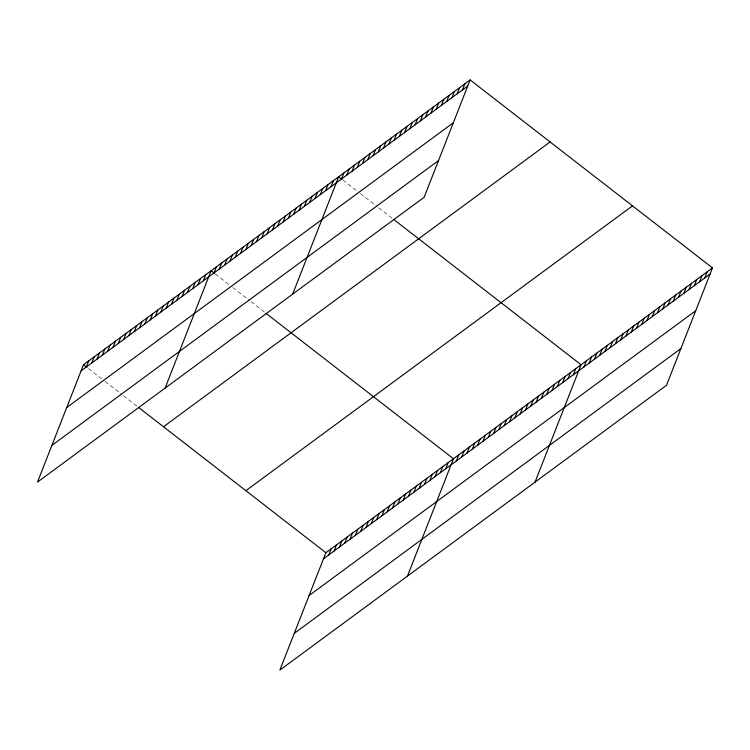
<?xml version="1.0" encoding="UTF-8"?>
<svg xmlns="http://www.w3.org/2000/svg" width="750" height="750" viewBox="0 0 750 750"><rect width="100%" height="100%" fill="white"/><g stroke="black" fill="none" stroke-linecap="round" stroke-linejoin="round"><path stroke-width="0.56" stroke-dasharray="3.75 2.81" d="M342.834 179.981L357 190.969M360.338 193.556L376.997 206.475M378.666 207.769L391.997 218.109M215.25 273.966L229.416 284.953M232.744 287.541L249.413 300.459M251.081 301.753L264.403 312.094M88.5 368.597L101.831 378.938M105.159 381.525L121.828 394.444M123.487 395.738L136.819 406.078"/><path stroke-width="1.12" d="M470.128 79.922L83.494 364.725L37.5 482.091L424.125 197.287L470.128 79.922L712.5 267.909L666.506 385.275L279.872 670.078L325.875 552.712L712.5 267.909M86.419 366.919L88.819 360.806M91.734 363L94.134 356.887M97.05 359.081L99.45 352.969M102.366 355.172L104.766 349.059M107.681 351.253L110.081 345.141M112.997 347.334L115.397 341.222M118.312 343.425L120.712 337.312M123.628 339.506L126.028 333.394M128.944 335.587L131.344 329.475M134.269 331.669L136.659 325.556M139.584 327.759L141.975 321.647M144.9 323.841L147.291 317.728M150.216 319.922L152.606 313.809M155.531 316.012L157.922 309.9M160.847 312.094L163.238 305.981M166.163 308.175L168.553 302.062M171.478 304.256L173.869 298.153M176.794 300.347L179.184 294.234M182.109 296.428L184.5 290.316M187.425 292.509L189.825 286.397M192.741 288.6L195.141 282.488M198.056 284.681L200.456 278.569M203.372 280.763L205.772 274.65M165.084 388.106L211.088 270.741L214.416 273.319M214.003 272.934L216.403 266.822M219.319 269.016L221.719 262.903M224.634 265.097L227.034 258.984M229.95 261.188L232.35 255.075M235.275 257.269L237.666 251.156M240.591 253.35L242.981 247.238M245.906 249.441L248.297 243.328M251.222 245.522L253.612 239.409M256.537 241.603L258.928 235.491M261.853 237.684L264.244 231.572M267.169 233.775L269.559 227.662M272.484 229.856L274.875 223.744M277.8 225.938L280.191 219.825M283.116 222.028L285.506 215.916M288.431 218.109L290.831 211.997M293.747 214.191L296.147 208.078M299.062 210.272L301.462 204.159M304.378 206.363L306.778 200.25M309.694 202.444L312.094 196.331M315.009 198.525L317.409 192.413M320.325 194.616L322.725 188.503M325.641 190.697L328.041 184.584M330.956 186.778L333.356 180.666M292.678 294.122L338.672 176.747L342 179.334M341.531 178.987L343.931 172.875M346.791 175.116L349.191 169.003M352.05 171.244L354.45 165.131M357.309 167.372L359.7 161.259M362.569 163.5L364.959 157.387M367.828 159.619L370.219 153.516M373.087 155.747L375.478 149.634M378.337 151.875L380.738 145.762M383.597 148.003L385.997 141.891M388.856 144.131L391.256 138.019M394.116 140.259L396.516 134.147M399.375 136.387L401.766 130.275M404.634 132.506L407.025 126.394M409.894 128.634L412.284 122.522M415.144 124.763L417.544 118.65M420.403 120.891L422.803 114.778M425.663 117.019L428.062 110.906M430.922 113.147L433.322 107.034M436.181 109.266L438.572 103.163M441.441 105.394L443.831 99.281M446.7 101.522L449.091 95.409M451.959 97.65L454.35 91.537M457.209 93.778L459.609 87.666M462.469 89.906L464.869 83.794M328.791 554.906L331.191 548.794M334.106 550.988L336.506 544.875M339.422 547.069L341.822 540.956M344.747 543.159L347.137 537.047M350.062 539.241L352.453 533.128M355.378 535.322L357.769 529.209M360.694 531.413L363.084 525.3M366.009 527.494L368.4 521.381M371.325 523.575L373.716 517.463M376.641 519.656L379.031 513.544M381.956 515.747L384.347 509.634M387.272 511.828L389.662 505.716M392.587 507.909L394.988 501.797M397.903 504L400.303 497.888M403.219 500.081L405.619 493.969M408.534 496.163L410.934 490.05M413.85 492.244L416.25 486.131M419.166 488.334L421.566 482.222M424.481 484.416L426.881 478.303M429.797 480.497L432.197 474.384M435.113 476.588L437.512 470.475M440.428 472.669L442.828 466.556M445.753 468.75L448.144 462.638M407.466 576.094L453.459 458.719L266.072 313.387M456.384 460.922L458.775 454.809M461.7 457.003L464.091 450.891M467.016 453.084L469.406 446.972M472.331 449.175L474.722 443.062M477.647 445.256L480.037 439.144M482.962 441.337L485.353 435.225M488.278 437.419L490.669 431.306M493.594 433.509L495.994 427.397M498.909 429.591L501.309 423.478M504.225 425.672L506.625 419.559M509.541 421.762L511.941 415.65M514.856 417.844L517.256 411.731M520.172 413.925L522.572 407.812M525.487 410.006L527.888 403.894M530.803 406.097L533.203 399.984M536.119 402.178L538.519 396.066M541.434 398.259L543.834 392.147M546.759 394.35L549.15 388.238M552.075 390.431L554.466 384.319M557.391 386.512L559.781 380.4M562.706 382.594L565.097 376.491M568.022 378.684L570.413 372.572M573.337 374.766L575.728 368.653M535.05 482.109L581.044 364.734L393.656 219.403M583.913 366.975L586.303 360.863M589.172 363.103L591.562 356.991M594.422 359.231L596.822 353.119M599.681 355.359L602.081 349.247M604.941 351.488L607.341 345.375M610.2 347.606L612.6 341.494M615.459 343.734L617.85 337.622M620.719 339.862L623.109 333.75M625.978 335.991L628.369 329.878M631.238 332.119L633.628 326.006M636.487 328.247L638.888 322.134M641.747 324.366L644.147 318.263M647.006 320.494L649.406 314.381M652.266 316.622L654.656 310.509M657.525 312.75L659.916 306.637M662.784 308.878L665.175 302.766M668.044 305.006L670.434 298.894M673.294 301.134L675.694 295.022M678.553 297.253L680.953 291.141M683.812 293.381L686.213 287.269M689.072 289.509L691.472 283.397M694.331 285.637L696.722 279.525M699.591 281.766L701.981 275.653M704.85 277.894L707.241 271.781M81.103 370.837L467.728 86.034M66.712 407.55L453.337 122.747M51.891 445.378L438.516 160.575M163.481 426.759L550.106 141.956M245.887 490.669L632.512 205.866M323.475 558.825L710.1 274.012M309.094 595.538L695.719 310.734M294.262 633.366L680.887 348.562M83.494 364.725L86.831 367.303M138.488 407.372L325.875 552.712"/></g></svg>
